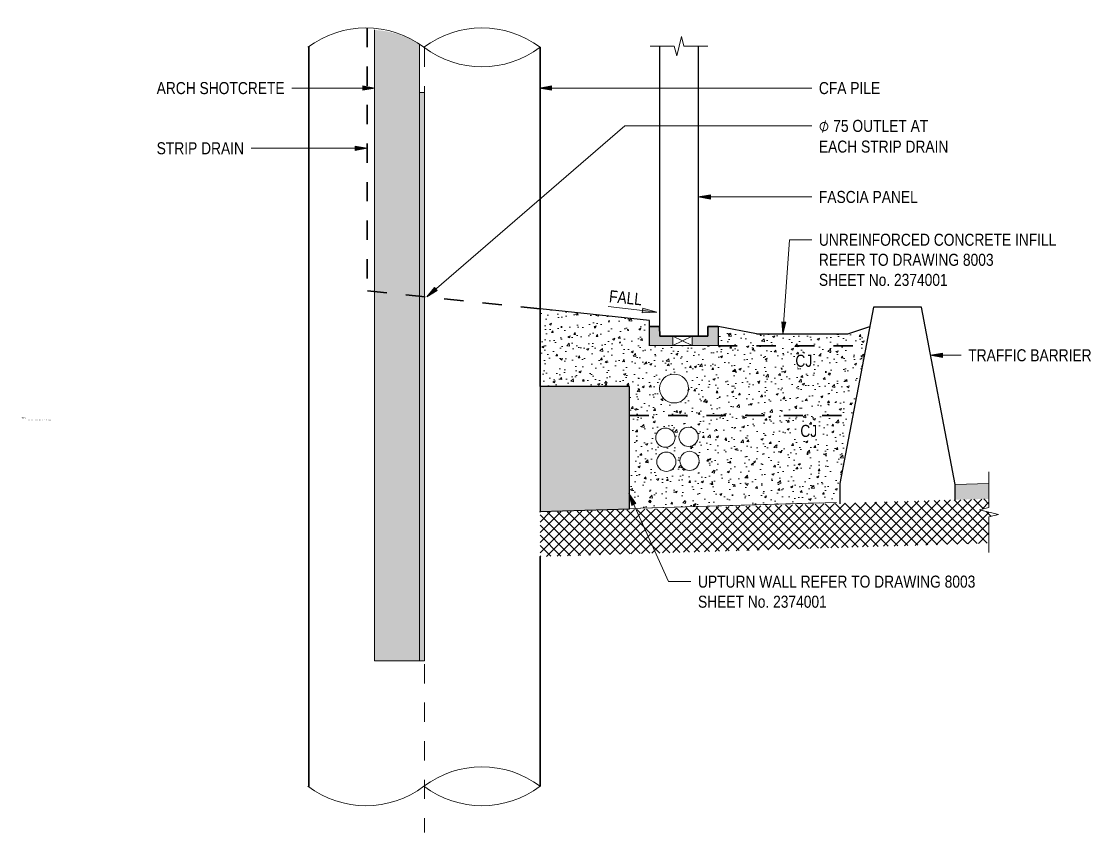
# Model space of a CAD drawing. Header units: metres. Extents: x 1100 to 1226, y 1 to 22.
# Drawn here: x 1220.89 to 1226.45, y 0.52 to 4.73 of the extents above; entities that cross this region are included whole.
import ezdxf

# ---------------------------------------------------------------- set-up
doc = ezdxf.new("R2010")
doc.units = ezdxf.units.M
for name, pattern in [('Dash - Tight', [0.0045, 0.003, -0.0015]), ('JacobsCenter', [0.015, 0.009, -0.0015, 0.003, -0.0015]), ('JacobsDash', [0.0045, 0.003, -0.0015])]:
    doc.linetypes.add(name, pattern=pattern)
for name, color, linetype, lineweight in [('A-DETL', 7, 'Continuous', 13), ('A-DETL-GENF', 7, 'Continuous', 9), ('G-ANNO-TEXT', 7, 'Continuous', 9)]:
    doc.layers.add(name, color=color, linetype=linetype, lineweight=lineweight)
doc.styles.add('Arial Narrow_2', font='ARIALN.TTF', dxfattribs={"height": 0.0035})
doc.styles.add('Arial Narrow_3', font='ARIALN.TTF', dxfattribs={"height": 0.005})
doc.styles.add('Arial Narrow_4', font='ARIALN.TTF', dxfattribs={"height": 0.0625})
doc.styles.add('Segoe UI Symbol', font='seguisym.ttf', dxfattribs={"height": 0.0625})

# ---------------------------------------------------------------- blocks, each defined once
blk = doc.blocks.new('CS_DET_Pile-Column_BreakLine - Tubular BreakLine-6998486-DRG-2873048 - STRIP DRAIN BEHIND')
at = {"layer": 'A-DETL-GENF', "lineweight": 18}
for centre, start, end in [((0.9037, -0.399), 52.9573, 127.0427), ((0.3012, 0.3993), 232.9573, 307.0427), ((0.9037, 0.3993), 232.9573, 307.0427)]:
    blk.add_arc(centre, 0.5001, start, end, dxfattribs=at)
blk = doc.blocks.new('CS_DET_Pile-Column_BreakLine - Tubular BreakLine-6998495-DRG-2873048 - STRIP DRAIN BEHIND')
at = {"layer": 'A-DETL-GENF', "lineweight": 18}
for centre, start, end in [((0.3012, -0.3993), 52.9573, 127.0427), ((0.9037, -0.3993), 52.9573, 127.0427), ((0.9037, 0.399), 232.9573, 307.0427)]:
    blk.add_arc(centre, 0.5001, start, end, dxfattribs=at)
blk = doc.blocks.new('CS_DET_BreakLine_ViewScale - CS_Std BreakLine-6998496-DRG-2873048 - STRIP DRAIN BEHIND')
at = {"layer": 'A-DETL-GENF'}
for p, q in [((-0.05, 0), (0.075, 0)), ((0.075, 0), (0.0875, -0.05)), ((0.0875, -0.05), (0.1125, 0.05)), ((0.1125, 0.05), (0.125, 0)), ((0.125, 0), (0.2501, 0))]:
    blk.add_line(p, q, dxfattribs=at)
blk = doc.blocks.new('CS_DET_BreakLine_ViewScale - Std Break-6247308-DRG-2873048 - STRIP DRAIN BEHIND')
at = {"layer": 'A-DETL-GENF'}
for p, q in [((-0.05, 0), (0.1336, 0)), ((0.1336, 0), (0.1461, -0.05)), ((0.1461, -0.05), (0.1711, 0.05)), ((0.1711, 0.05), (0.1836, 0)), ((0.1836, 0), (0.3672, 0))]:
    blk.add_line(p, q, dxfattribs=at)

msp = doc.modelspace()

# ---------------------------------------------------------------- hatches: boundary and pattern name
at = {"layer": 'A-DETL-GENF', "true_color": 0xc0c0c0}
msp.add_hatch(color=9, dxfattribs=at).paths.add_polyline_path([(1222.7238, 1.4084), (1222.9578, 1.4084), (1222.9578, 4.6096), (1222.9508, 4.6144), (1222.9309, 4.626), (1222.9032, 4.6397), (1222.8747, 4.6517), (1222.8424, 4.6628), (1222.8156, 4.6703), (1222.7853, 4.6768), (1222.7507, 4.6818), (1222.7238, 4.6842), (1222.7238, 2.8167)])
at = {"layer": 'A-DETL-GENF'}
h = msp.add_hatch(dxfattribs=at)
h.set_pattern_fill('FP_5', color=256, style=0, pattern_type=2)
h.set_pattern_definition([(0, (1221.029475, 0), (0.1016, 0.0254), [0.00838, -0.06782, 0.00838, -0.06782, -0.4064]), (0, (1221.029475, 0), (0.1016, 0.0254), [-0.1524, 0.00838, -0.14402, 0.00838, -0.06782, -0.1778]), (0, (1221.029475, 0), (0.1016, 0.0254), [-0.381, 0.00838, -0.04242, 0.00838, -0.11862]), (120, (1221.067575, 0.0127), (-0.07279705, 0.07528818), [0.00838, -0.06782, 0.00838, -0.06782, -0.4064]), (120, (1221.067575, 0.0127), (-0.07279705, 0.07528818), [-0.1524, 0.00838, -0.14402, 0.00838, -0.06782, -0.1778]), (120, (1221.067575, 0.0127), (-0.07279705, 0.07528818), [-0.381, 0.00838, -0.04242, 0.00838, -0.11862]), (240, (1221.080275, 0.0635), (-0.02880295, -0.10068818), [0.00838, -0.06782, 0.00838, -0.06782, -0.4064]), (240, (1221.080275, 0.0635), (-0.02880295, -0.10068818), [-0.1524, 0.00838, -0.14402, 0.00838, -0.06782, -0.1778]), (240, (1221.080275, 0.0635), (-0.02880295, -0.10068818), [-0.381, 0.00838, -0.04242, 0.00838, -0.11862])])
h.paths.add_polyline_path([(1222.9828, 1.4084), (1222.9828, 4.3598), (1222.9578, 4.3598), (1222.9578, 1.4084)])
h = msp.add_hatch(dxfattribs=at)
h.set_pattern_fill('FP_7', color=256, style=0, pattern_type=2)
h.set_pattern_definition([(50, (1221.029475, 0), (0.1156899, -0.0101222), [0.0121, -0.13306]), (355, (1221.02948, 0), (-0.0223812, 0.1213223), [0.00968, -0.10645]), (100.451, (1221.03912, -0.00084), (0.0933068, 0.1112), [0.01028, -0.11309]), (46.184, (1221.02948, 0.03226), (0.1721325, -0.026699), [0.01815, -0.1996]), (96.636, (1221.04382, 0.03003), (0.1507537, 0.157114), [0.01542, -0.16963]), (351.184, (1221.02948, 0.03226), (0.15075, 0.157112), [0.01452, -0.15968]), (21, (1221.045605, 0.02419), (0.0962773, -0.0649406), [0.0121, -0.13306]), (326, (1221.0456, 0.02419), (0.0392432, 0.1169615), [0.00968, -0.10645]), (71.451, (1221.05363, 0.01878), (0.1355189, 0.0520218), [0.01028, -0.11309]), (37.5, (1221.029475, 0), (0.0019617, 0.05368882), [0.00084, -0.10432, 0.00084, -0.10723, -0.10685]), (37.5, (1221.029475, 0), (0.0019617, 0.05368882), [-0.21323, 0.00084, -0.10602]), (7.5, (1221.029475, 0), (0.0424299, 0.0636124), [0.00084, -0.06077, 0.00084, -0.1019, -0.04073]), (7.5, (1221.029475, 0), (0.0424299, 0.0636124), [-0.16435, 0.00084, -0.03989]), (327.5, (1220.993505, 0), (0.08609767, -0.00364036), [0.00084, -0.03948, 0.00084, -0.12497, -0.16694]), (327.5, (1220.993505, 0), (0.08609767, -0.00364036), [-0.16613, 0.00084, -0.1661]), (317.5, (1220.977375, 0), (0.0940598, 0.0161461), [0.00084, -0.05158, 0.00084, -0.08271, -0.11855]), (317.5, (1220.977375, 0), (0.0940598, 0.0161461), [-0.13597, 0.00084, -0.11771])])
h.paths.add_polyline_path([(1224.0478, 2.199), (1225.1212, 2.2312), (1225.2952, 3.1461), (1225.1762, 3.1064), (1224.7061, 3.1064), (1224.5069, 3.145), (1224.5069, 3.0458), (1224.1519, 3.0458), (1224.1519, 3.1762), (1223.5828, 3.236), (1223.5828, 2.8338), (1224.0478, 2.8338), (1224.0478, 2.2519)])
h.paths.add_polyline_path([(1224.2386, 2.3925), (1224.2257, 2.3942), (1224.2136, 2.3992), (1224.2033, 2.4072), (1224.1953, 2.4175), (1224.1903, 2.4296), (1224.1886, 2.4425), (1224.1903, 2.4555), (1224.1953, 2.4675), (1224.2033, 2.4779), (1224.2136, 2.4858), (1224.2257, 2.4908), (1224.2386, 2.4925), (1224.2516, 2.4908), (1224.2636, 2.4858), (1224.274, 2.4779), (1224.2819, 2.4675), (1224.2869, 2.4555), (1224.2886, 2.4425), (1224.2869, 2.4296), (1224.2819, 2.4175), (1224.274, 2.4072), (1224.2636, 2.3992), (1224.2516, 2.3942)])
h.paths.add_polyline_path([(1224.3591, 2.397), (1224.3461, 2.3987), (1224.3341, 2.4037), (1224.3237, 2.4117), (1224.3158, 2.422), (1224.3108, 2.4341), (1224.3091, 2.447), (1224.3108, 2.46), (1224.3158, 2.472), (1224.3237, 2.4824), (1224.3341, 2.4903), (1224.3461, 2.4953), (1224.3591, 2.497), (1224.372, 2.4953), (1224.3841, 2.4903), (1224.3944, 2.4824), (1224.4024, 2.472), (1224.4074, 2.46), (1224.4091, 2.447), (1224.4074, 2.4341), (1224.4024, 2.422), (1224.3944, 2.4117), (1224.3841, 2.4037), (1224.372, 2.3987)])
h.paths.add_polyline_path([(1224.2336, 2.5175), (1224.2207, 2.5192), (1224.2086, 2.5242), (1224.1983, 2.5322), (1224.1903, 2.5425), (1224.1853, 2.5546), (1224.1836, 2.5675), (1224.1853, 2.5805), (1224.1903, 2.5925), (1224.1983, 2.6029), (1224.2086, 2.6108), (1224.2207, 2.6158), (1224.2336, 2.6175), (1224.2466, 2.6158), (1224.2586, 2.6108), (1224.269, 2.6029), (1224.2769, 2.5925), (1224.2819, 2.5805), (1224.2836, 2.5675), (1224.2819, 2.5546), (1224.2769, 2.5425), (1224.269, 2.5322), (1224.2586, 2.5242), (1224.2466, 2.5192), (1224.2386, 2.5182)])
h.paths.add_polyline_path([(1224.3541, 2.522), (1224.3411, 2.5237), (1224.3284, 2.5293), (1224.3187, 2.5367), (1224.3108, 2.547), (1224.3058, 2.5591), (1224.3041, 2.572), (1224.3058, 2.585), (1224.3108, 2.597), (1224.3187, 2.6074), (1224.3291, 2.6153), (1224.3411, 2.6203), (1224.3541, 2.622), (1224.367, 2.6203), (1224.3791, 2.6153), (1224.3894, 2.6074), (1224.3974, 2.597), (1224.4024, 2.585), (1224.4041, 2.572), (1224.4024, 2.5591), (1224.3974, 2.547), (1224.3894, 2.5367), (1224.3791, 2.5287), (1224.367, 2.5237), (1224.3591, 2.5227)])
h.paths.add_polyline_path([(1224.2786, 2.7475), (1224.2586, 2.7503), (1224.2411, 2.7576), (1224.2256, 2.7695), (1224.2137, 2.785), (1224.2062, 2.8031), (1224.2036, 2.8225), (1224.2062, 2.8419), (1224.2137, 2.86), (1224.2256, 2.8756), (1224.2411, 2.8875), (1224.2592, 2.895), (1224.2797, 2.8974), (1224.298, 2.895), (1224.3161, 2.8875), (1224.3316, 2.8756), (1224.3436, 2.86), (1224.3511, 2.8419), (1224.3536, 2.8225), (1224.3511, 2.8031), (1224.3436, 2.785), (1224.3316, 2.7695), (1224.3161, 2.7576), (1224.298, 2.7501)])
at = {"layer": 'A-DETL-GENF', "true_color": 0xc0c0c0}
h = msp.add_hatch(color=9, dxfattribs=at)
h.paths.add_polyline_path([(1224.5058, 3.0458), (1224.5069, 3.0458), (1224.5069, 3.145), (1224.4548, 3.145), (1224.4548, 3.0948), (1224.3722, 3.0948), (1224.3722, 3.0458), (1224.4548, 3.0458)])
h.paths.add_polyline_path([(1224.2062, 3.0458), (1224.2722, 3.0458), (1224.2722, 3.0948), (1224.2047, 3.0948), (1224.2034, 3.1451), (1224.1519, 3.1451), (1224.1519, 3.0458), (1224.2047, 3.0458)])
at = {"layer": 'A-DETL-GENF', "true_color": 0xffffff}
msp.add_hatch(color=7, dxfattribs=at).paths.add_polyline_path([(1223.5828, 2.1843), (1224.0478, 2.1982), (1224.0478, 2.8338), (1223.5828, 2.8338), (1223.5828, 2.1851)])
at = {"layer": 'A-DETL-GENF', "true_color": 0xdce6dc}
msp.add_hatch(color=254, dxfattribs=at).paths.add_polyline_path([(1225.7379, 2.2447), (1225.9136, 2.25), (1225.9136, 2.3301), (1225.7379, 2.3248), (1225.7379, 2.2519)])
at = {"layer": 'A-DETL-GENF', "true_color": 0x888888}
h = msp.add_hatch(dxfattribs=at)
h.set_pattern_fill('FP_6', color=252, style=0, pattern_type=2)
h.set_pattern_definition([(45, (1221.029475, 0), (-0.0265165, 0.0265165), []), (135, (1221.029475, 0), (-0.0265165, -0.0265165), [])])
h.paths.add_polyline_path([(1223.5828, 1.95), (1225.9136, 2.0199), (1225.9136, 2.1558), (1225.9636, 2.1683), (1225.8636, 2.1933), (1225.9136, 2.2058), (1225.9136, 2.25), (1223.5828, 2.1801)])
at = {"layer": 'G-ANNO-TEXT'}
for points in [[(1222.7257, 4.3822), (1222.6632, 4.3932), (1222.6632, 4.3712)], [(1223.5807, 4.3822), (1223.6432, 4.3712), (1223.6432, 4.3932)], [(1222.685, 4.0698), (1222.6225, 4.0808), (1222.6225, 4.0587)], [(1224.4046, 3.817), (1224.4671, 3.806), (1224.4671, 3.828)], [(1222.9948, 3.2987), (1223.0493, 3.3311), (1223.0349, 3.3478)], [(1224.1898, 3.2193), (1224.1166, 3.2402), (1224.1138, 3.2152)], [(1224.8439, 3.1059), (1224.8593, 3.1675), (1224.8373, 3.1691)], [(1225.6095, 2.9951), (1225.672, 2.9841), (1225.672, 3.0061)], [(1224.0446, 2.2775), (1224.0602, 2.216), (1224.0803, 2.225)]]:
    msp.add_hatch(color=256, dxfattribs=at).paths.add_polyline_path(points)

# ---------------------------------------------------------------- linework, layer by layer
at = {"layer": 'A-DETL', "linetype": 'JacobsDash', "lineweight": 35}
for p in [(1222.6857, 4.6944), (1223.5828, 3.236)]:
    msp.add_line(p, (1222.6857, 3.3303), dxfattribs=at)
at = {"layer": 'A-DETL', "color": 8, "lineweight": 18, "true_color": 0x808080}
for p, q in [((1222.7238, 4.6842), (1222.7238, 1.4084)), ((1222.9578, 1.4084), (1222.9578, 4.6095)), ((1224.2034, 3.1451), (1224.1519, 3.1451)), ((1224.5069, 3.145), (1224.4548, 3.145)), ((1222.7238, 1.4084), (1222.9578, 1.4084))]:
    msp.add_line(p, q, dxfattribs=at)
at = {"layer": 'A-DETL', "color": 8, "lineweight": 35, "true_color": 0x808080}
for p, q in [((1222.3828, 4.5973), (1222.3828, 0.7544)), ((1223.5828, 4.5938), (1223.5828, 2.8338)), ((1223.5828, 2.1843), (1223.5828, 2.1801)), ((1223.5828, 1.95), (1223.5828, 0.7581))]:
    msp.add_line(p, q, dxfattribs=at)
at = {"layer": 'A-DETL', "linetype": 'JacobsCenter', "lineweight": 18}
msp.add_line((1222.9828, 4.5919), (1222.9828, 0.5174), dxfattribs=at)
at = {"layer": 'A-DETL', "color": 8, "lineweight": 25, "true_color": 0x808080}
for p, q in [((1224.2047, 3.0948), (1224.2047, 4.5993)), ((1224.4047, 3.0948), (1224.4047, 4.5993)), ((1224.1519, 3.1762), (1223.5828, 3.236)), ((1225.3139, 3.2443), (1225.1399, 2.3293)), ((1225.5639, 3.2443), (1225.3139, 3.2443)), ((1225.7379, 2.3243), (1225.5639, 3.2443)), ((1224.7061, 3.1064), (1224.5069, 3.1451)), ((1225.1811, 3.1064), (1225.2949, 3.1443)), ((1224.7061, 3.1064), (1225.1811, 3.1064)), ((1224.0478, 2.8338), (1223.5828, 2.8338)), ((1223.5828, 2.8338), (1223.5828, 2.1843)), ((1224.0478, 2.1982), (1224.0478, 2.8338)), ((1225.1399, 2.3293), (1225.1399, 2.2242)), ((1225.7379, 2.2421), (1225.7379, 2.3243)), ((1223.5828, 2.1843), (1224.0478, 2.1982))]:
    msp.add_line(p, q, dxfattribs=at)
at = {"layer": 'A-DETL', "lineweight": 18}
for p, q in [((1222.9828, 4.3598), (1222.9578, 4.3598)), ((1222.9828, 1.4084), (1222.9828, 4.3598)), ((1224.5069, 3.1451), (1224.5069, 3.0448)), ((1225.9136, 2.3301), (1225.7379, 2.3248)), ((1225.7379, 2.3248), (1225.7379, 2.2447)), ((1225.0311, 2.2285), (1224.0478, 2.199)), ((1222.9578, 1.4084), (1222.9828, 1.4084))]:
    msp.add_line(p, q, dxfattribs=at)
at = {"layer": 'A-DETL', "lineweight": 9}
for p, q in [((1224.1519, 3.0458), (1224.1519, 3.1762)), ((1224.5069, 3.1451), (1224.5069, 3.0458)), ((1224.2722, 3.0948), (1224.3722, 3.0948)), ((1224.2722, 3.0448), (1224.2722, 3.0948)), ((1224.2722, 3.0948), (1224.3722, 3.0458)), ((1224.2722, 3.0458), (1224.3722, 3.0948)), ((1224.3722, 3.0448), (1224.3722, 3.0948)), ((1224.5069, 3.0458), (1224.1519, 3.0458)), ((1224.0478, 2.199), (1225.1212, 2.2312))]:
    msp.add_line(p, q, dxfattribs=at)
at = {"layer": 'A-DETL', "lineweight": 25}
for p, q in [((1224.1519, 3.0448), (1224.1519, 3.1762)), ((1224.5069, 3.1451), (1224.5069, 3.0448))]:
    msp.add_line(p, q, dxfattribs=at)
at = {"layer": 'A-DETL', "lineweight": 35}
for p, q in [((1224.2034, 3.1451), (1224.1519, 3.1451)), ((1224.2047, 3.0948), (1224.2034, 3.1451)), ((1224.4548, 3.145), (1224.4548, 3.0948)), ((1224.5069, 3.145), (1224.4548, 3.145)), ((1224.2047, 3.0948), (1224.4548, 3.0948))]:
    msp.add_line(p, q, dxfattribs=at)
at = {"layer": 'A-DETL', "linetype": 'Dash - Tight', "lineweight": 35}
for p, q in [((1224.5069, 3.0448), (1225.2761, 3.0448)), ((1224.0478, 2.682), (1225.2051, 2.682))]:
    msp.add_line(p, q, dxfattribs=at)
at = {"layer": 'A-DETL', "lineweight": 9}
for centre, radius, start, end in [((1224.2786, 2.8225), 0.075, 0, 180), ((1224.2786, 2.8225), 0.075, 180, 0), ((1224.2336, 2.5675), 0.05, 0, 180), ((1224.3541, 2.572), 0.05, 0, 180), ((1224.2336, 2.5675), 0.05, 180, 0), ((1224.3541, 2.572), 0.05, 180, 0), ((1224.2386, 2.4425), 0.05, 0, 180), ((1224.3591, 2.447), 0.05, 0, 180), ((1224.3591, 2.447), 0.05, 180, 0), ((1224.2386, 2.4425), 0.05, 180, 0)]:
    msp.add_arc(centre, radius, start, end, dxfattribs=at)
at = {"layer": 'G-ANNO-TEXT'}
for p, q in [((1222.7257, 4.3822), (1222.6632, 4.3932)), ((1222.6632, 4.3932), (1222.6632, 4.3712)), ((1223.6432, 4.3932), (1223.5807, 4.3822)), ((1223.6432, 4.3712), (1223.6432, 4.3932)), ((1222.2966, 4.3822), (1222.2949, 4.3822)), ((1222.7257, 4.3822), (1222.2966, 4.3822)), ((1222.6632, 4.3712), (1222.7257, 4.3822)), ((1223.5807, 4.3822), (1223.6432, 4.3712)), ((1223.5807, 4.3822), (1224.9931, 4.3822)), ((1224.0227, 4.1859), (1224.9931, 4.1859)), ((1222.0849, 4.0698), (1222.0832, 4.0698)), ((1222.685, 4.0698), (1222.0849, 4.0698)), ((1222.685, 4.0698), (1222.6225, 4.0808)), ((1222.6225, 4.0808), (1222.6225, 4.0587)), ((1222.6225, 4.0587), (1222.685, 4.0698)), ((1224.4671, 3.828), (1224.4046, 3.817)), ((1224.4046, 3.817), (1224.4671, 3.806)), ((1224.4046, 3.817), (1224.9931, 3.817)), ((1224.4671, 3.806), (1224.4671, 3.828)), ((1224.8439, 3.1059), (1224.8782, 3.595)), ((1224.8782, 3.595), (1224.9931, 3.595)), ((1223.0349, 3.3478), (1222.9948, 3.2987)), ((1223.0493, 3.3311), (1223.0349, 3.3478)), ((1222.9948, 3.2987), (1223.0493, 3.3311)), ((1223.9368, 3.2478), (1223.9367, 3.2478)), ((1224.1898, 3.2193), (1223.9368, 3.2478)), ((1224.1166, 3.2402), (1224.1138, 3.2152)), ((1224.1898, 3.2193), (1224.1166, 3.2402)), ((1224.1138, 3.2152), (1224.1898, 3.2193)), ((1224.8593, 3.1675), (1224.8373, 3.1691)), ((1224.8373, 3.1691), (1224.8439, 3.1059)), ((1224.8439, 3.1059), (1224.8593, 3.1675)), ((1225.672, 3.0061), (1225.6095, 2.9951)), ((1225.672, 2.9841), (1225.672, 3.0061)), ((1225.6095, 2.9951), (1225.672, 2.9841)), ((1225.6095, 2.9951), (1225.7685, 2.9951)), ((1224.0446, 2.2775), (1224.0602, 2.216)), ((1224.0803, 2.225), (1224.0446, 2.2775)), ((1224.0446, 2.2775), (1224.2505, 1.8202)), ((1224.0602, 2.216), (1224.0803, 2.225)), ((1224.2505, 1.8202), (1224.3654, 1.8202))]:
    msp.add_line(p, q, dxfattribs=at)

# ---------------------------------------------------------------- block references
at = {"layer": 'A-DETL-GENF'}
for name, p in [('CS_DET_Pile-Column_BreakLine - Tubular BreakLine-6998495-DRG-2873048 - STRIP DRAIN BEHIND', (1222.3778, 4.594)), ('CS_DET_BreakLine_ViewScale - CS_Std BreakLine-6998496-DRG-2873048 - STRIP DRAIN BEHIND', (1224.2047, 4.5993)), ('CS_DET_Pile-Column_BreakLine - Tubular BreakLine-6998486-DRG-2873048 - STRIP DRAIN BEHIND', (1222.3778, 0.7579))]:
    msp.add_blockref(name, p, dxfattribs=at)
at = {"layer": 'A-DETL-GENF', "rotation": 269.9999999999999}
msp.add_blockref('CS_DET_BreakLine_ViewScale - Std Break-6247308-DRG-2873048 - STRIP DRAIN BEHIND', (1225.9136, 2.3393), dxfattribs=at)

# ---------------------------------------------------------------- texts
at = {"layer": 'G-ANNO-TEXT', "char_height": 0.0625, "attachment_point": 1, "bg_fill": 3, "box_fill_scale": 1, "bg_fill_color": 256, "bg_fill_transparency": 0}
for s, insert, style in [('ARCH SHOTCRETE', (1221.5926, 4.4135), 'Arial Narrow_4'), ('CFA PILE', (1225.0306, 4.4135), 'Arial Narrow_4'), ('\\fSegoe UI Symbol|b0|i0|c254|p34|;⌀', (1225.0306, 4.2172), 'Segoe UI Symbol'), ('STRIP DRAIN', (1221.5926, 4.101), 'Arial Narrow_4'), ('EACH STRIP DRAIN', (1225.0306, 4.1097), 'Arial Narrow_4'), ('FASCIA PANEL', (1225.0306, 3.8483), 'Arial Narrow_4'), ('UNREINFORCED CONCRETE INFILL ', (1225.0306, 3.6263), 'Arial Narrow_4'), ('REFER TO DRAWING 8003', (1225.0306, 3.5221), 'Arial Narrow_4'), ('SHEET No. 2374001', (1225.0306, 3.4179), 'Arial Narrow_4'), ('TRAFFIC BARRIER', (1225.806, 3.0264), 'Arial Narrow_4'), ('UPTURN WALL REFER TO DRAWING 8003', (1224.4029, 1.8514), 'Arial Narrow_4'), ('SHEET No. 2374001', (1224.4029, 1.7473), 'Arial Narrow_4')]:
    msp.add_mtext(s, dxfattribs=dict(at, insert=insert, style=style))
at = {"layer": 'G-ANNO-TEXT', "insert": (1220.8904, 2.6613), "char_height": 0.0035, "attachment_point": 1, "style": 'Arial Narrow_2', "bg_fill": 3, "box_fill_scale": 1, "bg_fill_color": 256, "bg_fill_true_color": 13158600, "bg_fill_transparency": 0}
msp.add_mtext('1.', dxfattribs=at)

# ---------------------------------------------------------------- next in the draw order: texts
at = {"layer": 'G-ANNO-TEXT', "insert": (1225.105, 4.2172), "char_height": 0.0625, "attachment_point": 1, "style": 'Arial Narrow_4', "bg_fill": 3, "box_fill_scale": 1, "bg_fill_color": 256, "bg_fill_transparency": 0}
msp.add_mtext('75 OUTLET AT', dxfattribs=at)
at = {"layer": 'G-ANNO-TEXT', "insert": (1223.9453, 3.3336), "char_height": 0.0625, "attachment_point": 1, "rotation": 354.1754, "style": 'Arial Narrow_4', "bg_fill": 3, "box_fill_scale": 1, "bg_fill_color": 256, "bg_fill_transparency": 0}
msp.add_mtext('FALL', dxfattribs=at)
at = {"layer": 'G-ANNO-TEXT', "attachment_point": 1, "bg_fill": 3, "box_fill_scale": 1, "bg_fill_color": 256, "bg_fill_true_color": 13158600, "bg_fill_transparency": 0}
for s, insert, char_height, style in [('CJ', (1224.9085, 2.998), 0.0625, 'Arial Narrow_4'), ('FOR GENERAL NOTES, REFER TO SHEET No. 2873005 TO 2873010.', (1220.8984, 2.6613), 0.0035, 'Arial Narrow_2'), ('CJ', (1224.9342, 2.6338), 0.0625, 'Arial Narrow_4')]:
    msp.add_mtext(s, dxfattribs=dict(at, insert=insert, char_height=char_height, style=style))

# ---------------------------------------------------------------- next in the draw order: linework, layer by layer
at = {"layer": 'G-ANNO-TEXT'}
msp.add_line((1222.9948, 3.2987), (1224.0227, 4.1859), dxfattribs=at)

# ---------------------------------------------------------------- next in the draw order: texts
at = {"layer": 'G-ANNO-TEXT', "insert": (1220.8904, 2.6725), "char_height": 0.005, "attachment_point": 1, "style": 'Arial Narrow_3', "bg_fill": 3, "box_fill_scale": 1, "bg_fill_color": 256, "bg_fill_true_color": 13158600, "bg_fill_transparency": 0}
msp.add_mtext('NOTES', dxfattribs=at)

doc.saveas('drawing.dxf')
